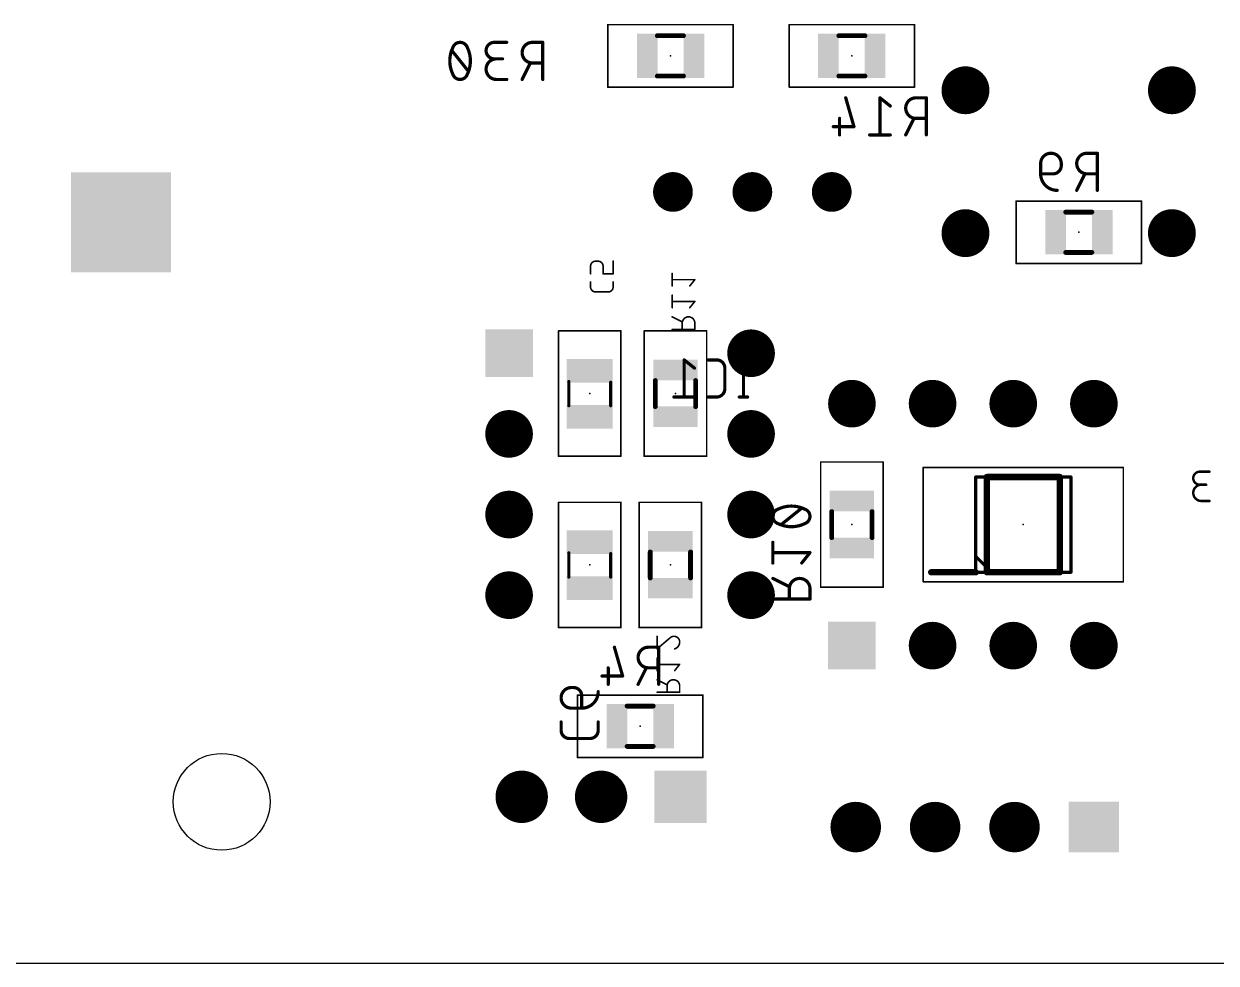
# Model space of a CAD drawing. Extents: x -2 to 136, y 0 to 100.
# Drawn here: x 51.24 to 88.78, y -0.16 to 29.42 of the extents above; entities that cross this region are included whole.
import ezdxf

# ---------------------------------------------------------------- set-up
doc = ezdxf.new("R2010")
doc.units = 0
for name, color, linetype in [('17', 110, 'CONTINUOUS'), ('20', 31, 'CONTINUOUS'), ('22', 253, 'CONTINUOUS'), ('24', 53, 'CONTINUOUS'), ('26', 253, 'CONTINUOUS'), ('40', 132, 'CONTINUOUS'), ('52', 253, 'CONTINUOUS')]:
    doc.layers.add(name, color=color, linetype=linetype)

# ---------------------------------------------------------------- blocks, each defined once
blk = doc.blocks.new('RECT')
blk.add_solid([(-0.5, -0.5), (0.5, -0.5), (-0.5, 0.5), (0.5, 0.5)])
blk = doc.blocks.new('SQUAREP')
blk.add_solid([(-0.5, -0.5), (0.5, -0.5), (-0.5, 0.5), (0.5, 0.5)])
blk = doc.blocks.new('ROUNDP')
at = {"const_width": 0.5}
blk.add_lwpolyline([(0, -0.25, 1), (0, 0.25, 1), (0, -0.25)], format="xyb", dxfattribs=at)

msp = doc.modelspace()

# ---------------------------------------------------------------- linework, layer by layer
at = {"layer": '20'}
msp.add_line((-2.0638, -0.1588), (135.87, -0.1588), dxfattribs=at)
msp.add_circle((57.4675, 4.9213), 1.524, dxfattribs=at)
at = {"layer": '22', "const_width": 0.2}
for points in [[(83.8588, 15.1525), (81.5588, 15.1525)], [(81.5588, 15.1525), (81.5588, 12.1525)], [(83.8588, 12.1525), (83.8588, 15.1525)], [(79.8088, 12.1525), (81.2088, 12.1525)], [(81.5588, 12.1525), (83.8588, 12.1525)]]:
    msp.add_lwpolyline(points, dxfattribs=at)
at = {"layer": '22', "const_width": 0.1}
for points in [[(81.5588, 15.2025, 1), (81.5588, 15.1025)], [(81.6088, 15.1525, 1), (81.5088, 15.1525)], [(83.9087, 15.1525, 1), (83.8088, 15.1525)], [(83.8588, 15.1025, 1), (83.8588, 15.2025)], [(79.8088, 12.2025, 1), (79.8088, 12.1025)], [(81.2088, 12.1025, 1), (81.2088, 12.2025)], [(81.5588, 12.2025, 1), (81.5588, 12.1025)], [(81.5088, 12.1525, 1), (81.6088, 12.1525)], [(83.8088, 12.1525, 1), (83.9087, 12.1525)], [(83.8588, 12.1025, 1), (83.8588, 12.2025)]]:
    msp.add_lwpolyline(points, format="xyb", dxfattribs=at)
at = {"layer": '24'}
for p in [(71.5962, 28.4163), (77.3113, 28.4163), (84.455, 22.86), (69.0563, 17.78), (71.755, 17.78), (77.3113, 13.6525), (82.7088, 13.6525), (69.0563, 12.3825), (71.5962, 12.3825), (70.6437, 7.3025)]:
    msp.add_point(p, dxfattribs=at)
at = {"layer": '26'}
for points, const_width in [([(64.7463, 28.6794, 0.1139), (64.649, 28.2575)], 0.1016), ([(64.7337, 28.5979, 1), (64.694, 28.5662)], 0.0508), ([(64.9735, 28.8417, 0.3205), (64.7463, 28.6794)], 0.1016), ([(64.7223, 28.6877, 1), (64.7703, 28.6712)], 0.0508), ([(64.7692, 28.6683, 1), (64.7235, 28.6906)], 0.0508), ([(65.2007, 28.6794, 0.3205), (64.9735, 28.8417)], 0.1016), ([(64.9735, 28.8671, 1), (64.9735, 28.8163)], 0.0508), ([(64.9735, 28.8163, 1), (64.9735, 28.8671)], 0.0508), ([(65.2981, 28.2575, 0.1139), (65.2007, 28.6794)], 0.1016), ([(65.2235, 28.6906, 1), (65.1779, 28.6683)], 0.0508), ([(65.1767, 28.6712, 1), (65.2247, 28.6877)], 0.0508), ([(66.0516, 28.8417, 1), (66.0516, 28.3224)], 0.1016), ([(66.0516, 28.8671, 1), (66.0516, 28.8163)], 0.0508), ([(66.0516, 28.8163, 1), (66.0516, 28.8671)], 0.0508), ([(66.4411, 28.8163, 1), (66.4411, 28.8671)], 0.0508), ([(67.2521, 28.8417, 1), (67.2521, 28.1926)], 0.1016), ([(67.2521, 28.8671, 1), (67.2521, 28.8163)], 0.0508), ([(67.2521, 28.8163, 1), (67.2521, 28.8671)], 0.0508), ([(67.6021, 28.8417, 1), (67.5513, 28.8417)], 0.0508), ([(67.5767, 28.8163, 1), (67.5767, 28.8671)], 0.0508), ([(64.649, 28.2575, 0.1139), (64.7463, 27.8356)], 0.1016), ([(64.6744, 28.2575, 1), (64.6236, 28.2575)], 0.0508), ([(64.6236, 28.2575, 1), (64.6744, 28.2575)], 0.0508), ([(65.2007, 27.8356, 0.1139), (65.2981, 28.2575)], 0.1016), ([(65.3235, 28.2575, 1), (65.2727, 28.2575)], 0.0508), ([(65.2727, 28.2575, 1), (65.3235, 28.2575)], 0.0508), ([(66.1165, 28.3224, 1), (66.1165, 27.6733)], 0.1016), ([(66.0516, 28.3478, 1), (66.0516, 28.297)], 0.0508), ([(66.0516, 28.297, 1), (66.0516, 28.3478)], 0.0508), ([(66.1165, 28.297, 1), (66.1165, 28.3478)], 0.0508), ([(66.3112, 28.297, 1), (66.3112, 28.3478)], 0.0508), ([(67.21, 28.1812, 1), (67.1645, 28.2039)], 0.0508), ([(67.2521, 28.218, 1), (67.2521, 28.1672)], 0.0508), ([(67.2521, 28.1672, 1), (67.2521, 28.218)], 0.0508), ([(67.5767, 28.1672, 1), (67.5767, 28.218)], 0.0508), ([(64.7463, 27.8356, 0.3205), (64.9735, 27.6733)], 0.1016), ([(64.7703, 27.8438, 1), (64.7223, 27.8273)], 0.0508), ([(64.7235, 27.8244, 1), (64.7692, 27.8467)], 0.0508), ([(64.9735, 27.6733, 0.3205), (65.2007, 27.8356)], 0.1016), ([(65.1779, 27.8467, 1), (65.2235, 27.8244)], 0.0508), ([(65.2247, 27.8273, 1), (65.1767, 27.8438)], 0.0508), ([(65.2133, 27.9171, 1), (65.253, 27.9488)], 0.0508), ([(64.9735, 27.6987, 1), (64.9735, 27.6479)], 0.0508), ([(64.9735, 27.6479, 1), (64.9735, 27.6987)], 0.0508), ([(66.1165, 27.6987, 1), (66.1165, 27.6479)], 0.0508), ([(66.1165, 27.6479, 1), (66.1165, 27.6987)], 0.0508), ([(66.4411, 27.6479, 1), (66.4411, 27.6987)], 0.0508), ([(66.9049, 27.6847, 1), (66.9503, 27.6619)], 0.0508), ([(67.5513, 27.6733, 1), (67.6021, 27.6733)], 0.0508), ([(77.1409, 27.1024, 1), (77.0921, 27.0885)], 0.0508), ([(78.2105, 27.1153, 1), (78.1787, 27.0756)], 0.0508), ([(78.22, 27.0954, 1), (78.1692, 27.0954)], 0.0508), ([(79.3302, 27.0954, 1), (79.3302, 26.4463)], 0.1016), ([(79.3302, 27.1209, 1), (79.3302, 27.07)], 0.0508), ([(79.3302, 27.07, 1), (79.3302, 27.1209)], 0.0508), ([(79.6802, 27.0954, 1), (79.6294, 27.0954)], 0.0508), ([(79.6548, 27.07, 1), (79.6548, 27.1209)], 0.0508), ([(78.5033, 26.816, 1), (78.535, 26.8556)], 0.0508), ([(76.9472, 26.4463, 1), (76.8964, 26.4463)], 0.0508), ([(79.288, 26.435, 1), (79.2426, 26.4577)], 0.0508), ([(79.3302, 26.4717, 1), (79.3302, 26.4209)], 0.0508), ([(79.3302, 26.4209, 1), (79.3302, 26.4717)], 0.0508), ([(79.6548, 26.4209, 1), (79.6548, 26.4717)], 0.0508), ([(76.7271, 26.2121, 1), (76.7271, 26.1613)], 0.0508), ([(76.8964, 25.9271, 1), (76.9472, 25.9271)], 0.0508), ([(77.3517, 26.1797, 1), (77.4006, 26.1937)], 0.0508), ([(77.3762, 26.1613, 1), (77.3762, 26.2121)], 0.0508), ([(77.87, 25.9525, 1), (77.87, 25.9017)], 0.0508), ([(78.1692, 25.9271, 1), (78.22, 25.9271)], 0.0508), ([(78.5192, 25.9017, 1), (78.5192, 25.9525)], 0.0508), ([(78.983, 25.9384, 1), (79.0284, 25.9157)], 0.0508), ([(79.6294, 25.9271, 1), (79.6802, 25.9271)], 0.0508), ([(83.9036, 25.0246, 1), (83.2545, 25.0246)], 0.1016), ([(84.7146, 25.3492, 1), (84.7146, 24.7001)], 0.1016), ([(84.7146, 25.3746, 1), (84.7146, 25.3238)], 0.0508), ([(84.7146, 25.3238, 1), (84.7146, 25.3746)], 0.0508), ([(85.0646, 25.3492, 1), (85.0138, 25.3492)], 0.0508), ([(85.0392, 25.3238, 1), (85.0392, 25.3746)], 0.0508), ([(83.2799, 25.0246, 1), (83.2291, 25.0246)], 0.0508), ([(83.2291, 25.0246, 1), (83.2799, 25.0246)], 0.0508), ([(83.6439, 24.7001, 0.4142), (83.9036, 24.9597)], 0.1016), ([(83.929, 25.0246, 1), (83.8782, 25.0246)], 0.0508), ([(83.8782, 25.0246, 1), (83.929, 25.0246)], 0.0508), ([(83.929, 24.9597, 1), (83.8782, 24.9597)], 0.0508), ([(83.8782, 24.9597, 1), (83.929, 24.9597)], 0.0508), ([(83.2545, 24.7255, 1), (83.2545, 24.6747)], 0.0508), ([(83.2545, 24.7001, 0.4142), (83.7737, 24.1808)], 0.1016), ([(83.2799, 24.7001, 1), (83.2291, 24.7001)], 0.0508), ([(83.2291, 24.7001, 1), (83.2799, 24.7001)], 0.0508), ([(83.6439, 24.7255, 1), (83.6439, 24.6747)], 0.0508), ([(83.6439, 24.6747, 1), (83.6439, 24.7255)], 0.0508), ([(84.6725, 24.6887, 1), (84.627, 24.7114)], 0.0508), ([(84.7146, 24.7255, 1), (84.7146, 24.6747)], 0.0508), ([(84.7146, 24.6747, 1), (84.7146, 24.7255)], 0.0508), ([(85.0392, 24.6747, 1), (85.0392, 24.7255)], 0.0508), ([(83.7737, 24.1554, 1), (83.7737, 24.2062)], 0.0508), ([(84.3674, 24.1922, 1), (84.4128, 24.1694)], 0.0508), ([(85.0138, 24.1808, 1), (85.0646, 24.1808)], 0.0508), ([(69.2397, 21.9488, 0.4142), (69.0816, 21.7908)], 0.0508), ([(69.0943, 21.7908, 1), (69.069, 21.7908)], 0.0254), ([(69.069, 21.7908, 1), (69.0943, 21.7908)], 0.0254), ([(69.2397, 21.9615, 1), (69.2397, 21.9361)], 0.0254), ([(69.2397, 21.9361, 1), (69.2397, 21.9615)], 0.0254), ([(69.4768, 21.7908, 0.4142), (69.3187, 21.9488)], 0.0508), ([(69.3187, 21.9615, 1), (69.3187, 21.9361)], 0.0254), ([(69.3187, 21.9361, 1), (69.3187, 21.9615)], 0.0254), ([(69.4895, 21.7908, 1), (69.4641, 21.7908)], 0.0254), ([(69.4641, 21.7908, 1), (69.4895, 21.7908)], 0.0254), ([(69.8055, 21.9488, 1), (69.7802, 21.9488)], 0.0254), ([(69.069, 21.5537, 1), (69.0943, 21.5537)], 0.0254), ([(69.4768, 21.5664, 1), (69.4768, 21.541)], 0.0254), ([(69.4641, 21.5537, 1), (69.4895, 21.5537)], 0.0254), ([(69.7802, 21.5537, 1), (69.8055, 21.5537)], 0.0254), ([(69.7929, 21.541, 1), (69.7929, 21.5664)], 0.0254), ([(71.6661, 21.5646, 1), (71.6407, 21.5646)], 0.0254), ([(69.0816, 21.1384, 0.4142), (69.2397, 20.9804)], 0.0508), ([(69.0943, 21.2965, 1), (69.069, 21.2965)], 0.0254), ([(69.0943, 21.1384, 1), (69.069, 21.1384)], 0.0254), ([(69.069, 21.1384, 1), (69.0943, 21.1384)], 0.0254), ([(69.6348, 20.9804, 0.4142), (69.7929, 21.1384)], 0.0508), ([(69.8055, 21.2965, 1), (69.7802, 21.2965)], 0.0254), ([(69.8055, 21.1384, 1), (69.7802, 21.1384)], 0.0254), ([(69.7802, 21.1384, 1), (69.8055, 21.1384)], 0.0254), ([(71.6534, 21.3797, 1), (71.6534, 21.3543)], 0.0254), ([(71.6407, 21.1695, 1), (71.6661, 21.1695)], 0.0254), ([(72.1966, 21.1774, 1), (72.2165, 21.1616)], 0.0254), ([(72.3745, 21.3591, 1), (72.3547, 21.375)], 0.0254), ([(72.3646, 21.3543, 1), (72.3646, 21.3797)], 0.0254), ([(69.2397, 20.9931, 1), (69.2397, 20.9677)], 0.0254), ([(69.2397, 20.9677, 1), (69.2397, 20.9931)], 0.0254), ([(69.6348, 20.9931, 1), (69.6348, 20.9677)], 0.0254), ([(69.6348, 20.9677, 1), (69.6348, 20.9931)], 0.0254), ([(71.6661, 20.8788, 1), (71.6407, 20.8788)], 0.0254), ([(71.6534, 20.6939, 1), (71.6534, 20.6685)], 0.0254), ([(72.3745, 20.6733, 1), (72.3547, 20.6892)], 0.0254), ([(72.3646, 20.6685, 1), (72.3646, 20.6939)], 0.0254), ([(71.6407, 20.4837, 1), (71.6661, 20.4837)], 0.0254), ([(72.1966, 20.4916, 1), (72.2165, 20.4758)], 0.0254), ([(71.6591, 20.2084, 1), (71.6477, 20.1857)], 0.0254), ([(72.3646, 19.9995, 1), (71.9695, 19.9995)], 0.0508), ([(71.9822, 19.9995, 1), (71.9568, 19.9995)], 0.0254), ([(71.9568, 19.9995, 1), (71.9822, 19.9995)], 0.0254), ([(71.9638, 20.0277, 1), (71.9752, 20.0504)], 0.0254), ([(72.3773, 19.9995, 1), (72.3519, 19.9995)], 0.0254), ([(72.3519, 19.9995, 1), (72.3773, 19.9995)], 0.0254), ([(71.6534, 19.8146, 1), (71.6534, 19.7892)], 0.0254), ([(71.9568, 19.8019, 1), (71.9822, 19.8019)], 0.0254), ([(72.3519, 19.8019, 1), (72.3773, 19.8019)], 0.0254), ([(72.3646, 19.7892, 1), (72.3646, 19.8146)], 0.0254), ([(72.046, 18.8603, 1), (72.0143, 18.8206)], 0.0508), ([(72.0556, 18.8405, 1), (72.0048, 18.8405)], 0.0508), ([(72.7913, 18.8659, 1), (72.7913, 18.815)], 0.0508), ([(73.3105, 18.5808, 0.4142), (73.0509, 18.8404)], 0.1016), ([(73.0509, 18.8658, 1), (73.0509, 18.815)], 0.0508), ([(73.0509, 18.815, 1), (73.0509, 18.8659)], 0.0508), ([(73.7672, 18.8659, 1), (73.7672, 18.815)], 0.0508), ([(73.9225, 18.8405, 1), (73.8717, 18.8405)], 0.0508), ([(74.0269, 18.815, 1), (74.0269, 18.8659)], 0.0508), ([(72.3389, 18.561, 1), (72.3706, 18.6006)], 0.0508), ([(73.3359, 18.5808, 1), (73.2851, 18.5808)], 0.0508), ([(73.2851, 18.5808, 1), (73.3359, 18.5808)], 0.0508), ([(71.7056, 17.6975, 1), (71.7056, 17.6467)], 0.0508), ([(72.0048, 17.6721, 1), (72.0556, 17.6721)], 0.0508), ([(72.3547, 17.6467, 1), (72.3547, 17.6975)], 0.0508), ([(72.7913, 17.6975, 1), (72.7913, 17.6467)], 0.0508), ([(73.0509, 17.6721, 0.4142), (73.3105, 17.9317)], 0.1016), ([(73.0509, 17.6975, 1), (73.0509, 17.6467)], 0.0508), ([(73.0509, 17.6467, 1), (73.0509, 17.6975)], 0.0508), ([(73.3359, 17.9317, 1), (73.2851, 17.9317)], 0.0508), ([(73.2851, 17.9317, 1), (73.3359, 17.9317)], 0.0508), ([(73.7672, 17.6975, 1), (73.7672, 17.6467)], 0.0508), ([(73.8717, 17.6721, 1), (73.9225, 17.6721)], 0.0508), ([(74.0269, 17.6467, 1), (74.0269, 17.6975)], 0.0508), ([(88.2646, 15.3207, 1), (88.2646, 14.9101)], 0.0762), ([(88.2646, 15.3397, 1), (88.2646, 15.3016)], 0.0381), ([(88.2646, 15.3016, 1), (88.2646, 15.3397)], 0.0381), ([(88.5726, 15.3016, 1), (88.5726, 15.3397)], 0.0381), ([(88.316, 14.9101, 1), (88.316, 14.3969)], 0.0762), ([(88.2646, 14.9291, 1), (88.2646, 14.891)], 0.0381), ([(88.2646, 14.891, 1), (88.2646, 14.9291)], 0.0381), ([(88.316, 14.891, 1), (88.316, 14.9291)], 0.0381), ([(88.4699, 14.891, 1), (88.4699, 14.9291)], 0.0381), ([(75.4063, 14.2367, 0.1139), (74.9843, 14.1393)], 0.1016), ([(75.4062, 14.2621, 1), (75.4063, 14.2113)], 0.0508), ([(75.8282, 14.1393, 0.1139), (75.4063, 14.2367)], 0.1016), ([(75.4063, 14.2113, 1), (75.4062, 14.2621)], 0.0508), ([(88.316, 14.4159, 1), (88.316, 14.3778)], 0.0381), ([(88.316, 14.3778, 1), (88.316, 14.4159)], 0.0381), ([(88.5726, 14.3778, 1), (88.5726, 14.4159)], 0.0381), ([(74.9843, 14.1393, 0.3205), (74.8221, 13.9121)], 0.1016), ([(74.8221, 13.9121, 0.3205), (74.9843, 13.685)], 0.1016), ([(74.8474, 13.9121, 1), (74.7967, 13.9121)], 0.0508), ([(74.7967, 13.9121, 1), (74.8474, 13.9121)], 0.0508), ([(74.9732, 14.1622, 1), (74.9955, 14.1165)], 0.0508), ([(74.9926, 14.1153, 1), (74.9761, 14.1634)], 0.0508), ([(75.7467, 14.152, 1), (75.7149, 14.1916)], 0.0508), ([(75.8364, 14.1634, 1), (75.8199, 14.1153)], 0.0508), ([(75.9905, 13.9121, 0.3205), (75.8282, 14.1393)], 0.1016), ([(75.8282, 13.685, 0.3205), (75.9905, 13.9121)], 0.1016), ([(75.817, 14.1165, 1), (75.8393, 14.1622)], 0.0508), ([(76.0159, 13.9121, 1), (75.9651, 13.9121)], 0.0508), ([(75.9651, 13.9121, 1), (76.0158, 13.9121)], 0.0508), ([(74.9843, 13.685, 0.1139), (75.4063, 13.5876)], 0.1016), ([(74.9955, 13.7078, 1), (74.9732, 13.6621)], 0.0508), ([(74.9761, 13.6609, 1), (74.9926, 13.709)], 0.0508), ([(75.0658, 13.6723, 1), (75.0976, 13.6327)], 0.0508), ([(75.4063, 13.613, 1), (75.4062, 13.5622)], 0.0508), ([(75.4063, 13.5876, 0.1139), (75.8282, 13.685)], 0.1016), ([(75.4063, 13.5622, 1), (75.4062, 13.613)], 0.0508), ([(75.8199, 13.709, 1), (75.8364, 13.6609)], 0.0508), ([(75.8393, 13.6621, 1), (75.817, 13.7078)], 0.0508), ([(74.8475, 13.0937, 1), (74.7966, 13.0937)], 0.0508), ([(74.8221, 12.7945, 1), (74.8221, 12.7437)], 0.0508), ([(76.0103, 12.7533, 1), (75.9706, 12.785)], 0.0508), ([(75.9905, 12.7437, 1), (75.9905, 12.7945)], 0.0508), ([(74.7966, 12.4446, 1), (74.8475, 12.4446)], 0.0508), ([(75.711, 12.4605, 1), (75.7506, 12.4287)], 0.0508), ([(74.8334, 11.9808, 1), (74.8107, 11.9354)], 0.0508), ([(75.9905, 11.6335, 1), (75.3413, 11.6335)], 0.1016), ([(75.3667, 11.6335, 1), (75.3159, 11.6335)], 0.0508), ([(75.3159, 11.6335, 1), (75.3667, 11.6335)], 0.0508), ([(75.33, 11.6757, 1), (75.3527, 11.7211)], 0.0508), ([(76.0159, 11.6335, 1), (75.9651, 11.6335)], 0.0508), ([(75.9651, 11.6335, 1), (76.0159, 11.6335)], 0.0508), ([(74.8221, 11.3344, 1), (74.8221, 11.2836)], 0.0508), ([(75.3159, 11.309, 1), (75.3667, 11.309)], 0.0508), ([(75.9651, 11.309, 1), (76.0159, 11.309)], 0.0508), ([(75.9905, 11.2836, 1), (75.9905, 11.3344)], 0.0508), ([(71.1898, 10.1346, 1), (71.1645, 10.1346)], 0.0254), ([(71.7105, 10.1346, 0.2052), (71.5723, 10.0753)], 0.0508), ([(71.8884, 9.9568, 0.4142), (71.7105, 10.1346)], 0.0508), ([(71.7105, 10.1473, 1), (71.7105, 10.1219)], 0.0254), ([(71.7106, 10.1219, 1), (71.7105, 10.1473)], 0.0254), ([(69.8571, 9.7987, 1), (69.8082, 9.7847)], 0.0508), ([(70.9034, 9.7917, 1), (70.9034, 9.1426)], 0.1016), ([(70.9034, 9.8171, 1), (70.9034, 9.7663)], 0.0508), ([(70.9034, 9.7663, 1), (70.9034, 9.8171)], 0.0508), ([(71.1689, 9.7492, 1), (71.1854, 9.7298)], 0.0254), ([(71.2534, 9.7917, 1), (71.2026, 9.7917)], 0.0508), ([(71.228, 9.7663, 1), (71.228, 9.8171)], 0.0508), ([(71.5631, 10.0841, 1), (71.5815, 10.0666)], 0.0254), ([(71.5805, 10.0657, 1), (71.564, 10.085)], 0.0254), ([(71.7303, 9.7395, 0.3252), (71.8884, 9.9568)], 0.0508), ([(71.7264, 9.7516, 1), (71.7342, 9.7274)], 0.0254), ([(71.901, 9.9568, 1), (71.8757, 9.9568)], 0.0254), ([(71.8757, 9.9568, 1), (71.901, 9.9568)], 0.0254), ([(71.1645, 9.7395, 1), (71.1898, 9.7395)], 0.0254), ([(71.1898, 9.4488, 1), (71.1645, 9.4488)], 0.0254), ([(69.6633, 9.1426, 1), (69.6125, 9.1426)], 0.0508), ([(70.8612, 9.1312, 1), (70.8158, 9.1539)], 0.0508), ([(70.9034, 9.168, 1), (70.9034, 9.1172)], 0.0508), ([(70.9034, 9.1172, 1), (70.9034, 9.168)], 0.0508), ([(71.1771, 9.2639, 1), (71.1771, 9.2385)], 0.0254), ([(71.1645, 9.0537, 1), (71.1898, 9.0537)], 0.0254), ([(71.228, 9.1172, 1), (71.228, 9.168)], 0.0508), ([(71.7204, 9.0616, 1), (71.7402, 9.0458)], 0.0254), ([(71.8983, 9.2433, 1), (71.8784, 9.2592)], 0.0254), ([(71.8884, 9.2385, 1), (71.8884, 9.2639)], 0.0254), ([(69.4432, 8.9083, 1), (69.4432, 8.8575)], 0.0508), ([(69.6125, 8.6233, 1), (69.6633, 8.6233)], 0.0508), ([(70.0679, 8.876, 1), (70.1167, 8.8899)], 0.0508), ([(70.0923, 8.8575, 1), (70.0923, 8.9083)], 0.0508), ([(70.5561, 8.6347, 1), (70.6016, 8.6119)], 0.0508), ([(71.1828, 8.7784, 1), (71.1715, 8.7557)], 0.0254), ([(71.2026, 8.6233, 1), (71.2534, 8.6233)], 0.0508), ([(71.8884, 8.5695, 1), (71.4932, 8.5695)], 0.0508), ([(68.4791, 8.5217, 1), (68.4791, 7.8726)], 0.1016), ([(68.4791, 8.5471, 1), (68.4791, 8.4963)], 0.0508), ([(68.4791, 8.4963, 1), (68.4791, 8.5471)], 0.0508), ([(68.8037, 8.2621, 0.4142), (68.544, 8.5217)], 0.1016), ([(68.544, 8.5471, 1), (68.544, 8.4963)], 0.0508), ([(68.544, 8.4963, 1), (68.544, 8.5471)], 0.0508), ([(68.8037, 7.8726, 0.4142), (69.323, 8.3919)], 0.1016), ([(68.8291, 8.2621, 1), (68.7783, 8.2621)], 0.0508), ([(68.7783, 8.2621, 1), (68.8291, 8.2621)], 0.0508), ([(69.3483, 8.3919, 1), (69.2976, 8.3919)], 0.0508), ([(71.1771, 8.3846, 1), (71.1771, 8.3592)], 0.0254), ([(71.5059, 8.5695, 1), (71.4805, 8.5695)], 0.0254), ([(71.4805, 8.5695, 1), (71.5059, 8.5695)], 0.0254), ([(71.4805, 8.3719, 1), (71.5059, 8.3719)], 0.0254), ([(71.4876, 8.5977, 1), (71.4989, 8.6204)], 0.0254), ([(71.901, 8.5695, 1), (71.8757, 8.5695)], 0.0254), ([(71.8757, 8.5695, 1), (71.901, 8.5695)], 0.0254), ([(71.8757, 8.3719, 1), (71.901, 8.3719)], 0.0254), ([(71.8884, 8.3592, 1), (71.8884, 8.3846)], 0.0254), ([(68.4791, 7.898, 1), (68.4791, 7.8472)], 0.0508), ([(68.4791, 7.8472, 1), (68.4791, 7.898)], 0.0508), ([(68.8037, 7.898, 1), (68.8037, 7.8472)], 0.0508), ([(68.7783, 7.8726, 1), (68.8291, 7.8726)], 0.0508), ([(68.8037, 7.8472, 1), (68.8037, 7.898)], 0.0508), ([(68.18, 7.4361, 1), (68.1291, 7.4361)], 0.0508), ([(68.18, 7.1764, 1), (68.1291, 7.1764)], 0.0508), ([(68.1291, 7.1764, 1), (68.18, 7.1764)], 0.0508), ([(68.1546, 7.1764, 0.4142), (68.4142, 6.9168)], 0.1016), ([(69.0633, 6.9168, 0.4142), (69.323, 7.1764)], 0.1016), ([(69.3484, 7.4361, 1), (69.2976, 7.4361)], 0.0508), ([(69.3483, 7.1764, 1), (69.2976, 7.1764)], 0.0508), ([(69.2976, 7.1764, 1), (69.3484, 7.1764)], 0.0508), ([(68.4142, 6.9422, 1), (68.4142, 6.8914)], 0.0508), ([(68.4142, 6.8914, 1), (68.4142, 6.9422)], 0.0508), ([(69.0633, 6.9422, 1), (69.0633, 6.8914)], 0.0508), ([(69.0633, 6.8914, 1), (69.0633, 6.9422)], 0.0508)]:
    msp.add_lwpolyline(points, format="xyb", dxfattribs=dict(at, const_width=const_width))
for points, const_width in [([(65.2332, 27.9329), (64.7139, 28.5821)], 0.1016), ([(66.4411, 28.8417), (66.0516, 28.8417)], 0.1016), ([(67.5767, 28.8417), (67.2521, 28.8417)], 0.1016), ([(67.5767, 27.6733), (67.5767, 28.8417)], 0.1016), ([(66.0516, 28.3224), (66.3112, 28.3224)], 0.1016), ([(66.9276, 27.6733), (67.1872, 28.1926)], 0.1016), ([(67.2521, 28.1926), (67.5767, 28.1926)], 0.1016), ([(66.4411, 27.6733), (66.1165, 27.6733)], 0.1016), ([(77.1165, 27.0954), (77.3762, 26.1867)], 0.1016), ([(78.5192, 26.8358), (78.1946, 27.0954)], 0.1016), ([(78.1946, 27.0954), (78.1946, 25.9271)], 0.1016), ([(79.6548, 27.0954), (79.3302, 27.0954)], 0.1016), ([(79.6548, 25.9271), (79.6548, 27.0954)], 0.1016), ([(76.9218, 26.4463), (76.9218, 25.9271)], 0.1016), ([(79.0057, 25.9271), (79.2653, 26.4463)], 0.1016), ([(79.3302, 26.4463), (79.6548, 26.4463)], 0.1016), ([(77.3762, 26.1867), (76.7271, 26.1867)], 0.1016), ([(78.5192, 25.9271), (77.87, 25.9271)], 0.1016), ([(85.0392, 25.3492), (84.7146, 25.3492)], 0.1016), ([(85.0392, 24.1808), (85.0392, 25.3492)], 0.1016), ([(83.2545, 25.0246), (83.2545, 24.7001)], 0.1016), ([(83.9036, 24.9597), (83.9036, 25.0246)], 0.1016), ([(83.2545, 24.7001), (83.6439, 24.7001)], 0.1016), ([(84.3901, 24.1808), (84.6497, 24.7001)], 0.1016), ([(84.7146, 24.7001), (85.0392, 24.7001)], 0.1016), ([(69.0816, 21.5537), (69.0816, 21.7908)], 0.0508), ([(69.2397, 21.9488), (69.3187, 21.9488)], 0.0508), ([(69.4768, 21.7908), (69.4768, 21.5537)], 0.0508), ([(69.7929, 21.5537), (69.7929, 21.9488)], 0.0508), ([(69.4768, 21.5537), (69.7929, 21.5537)], 0.0508), ([(71.6534, 21.1695), (71.6534, 21.5646)], 0.0508), ([(69.0816, 21.2965), (69.0816, 21.1384)], 0.0508), ([(69.7929, 21.1384), (69.7929, 21.2965)], 0.0508), ([(72.3646, 21.367), (71.6534, 21.367)], 0.0508), ([(72.2066, 21.1695), (72.3646, 21.367)], 0.0508), ([(69.2397, 20.9804), (69.6348, 20.9804)], 0.0508), ([(71.6534, 20.4837), (71.6534, 20.8788)], 0.0508), ([(72.3646, 20.6812), (71.6534, 20.6812)], 0.0508), ([(72.2066, 20.4837), (72.3646, 20.6812)], 0.0508), ([(71.6534, 20.1971), (71.9695, 20.039)], 0.0508), ([(71.9695, 19.9995), (71.9695, 19.8019)], 0.0508), ([(72.3646, 19.8019), (72.3646, 19.9995)], 0.0508), ([(71.6534, 19.8019), (72.3646, 19.8019)], 0.0508), ([(72.3547, 18.5808), (72.0302, 18.8405)], 0.1016), ([(72.0302, 18.8405), (72.0302, 17.6721)], 0.1016), ([(73.0509, 18.8405), (72.7913, 18.8405)], 0.1016), ([(74.0269, 18.8405), (73.7672, 18.8405)], 0.1016), ([(73.8971, 18.8405), (73.8971, 17.6721)], 0.1016), ([(73.3105, 17.9317), (73.3105, 18.5808)], 0.1016), ([(72.3547, 17.6721), (71.7056, 17.6721)], 0.1016), ([(72.7913, 17.6721), (73.0509, 17.6721)], 0.1016), ([(74.0269, 17.6721), (73.7672, 17.6721)], 0.1016), ([(88.5726, 15.3207), (88.2646, 15.3207)], 0.0762), ([(88.2646, 14.9101), (88.4699, 14.9101)], 0.0762), ([(88.5726, 14.3969), (88.316, 14.3969)], 0.0762), ([(75.0817, 13.6525), (75.7308, 14.1718)], 0.1016), ([(74.8221, 12.4446), (74.8221, 13.0937)], 0.1016), ([(75.9905, 12.7691), (74.8221, 12.7691)], 0.1016), ([(75.7308, 12.4446), (75.9905, 12.7691)], 0.1016), ([(74.8221, 11.9581), (75.3413, 11.6984)], 0.1016), ([(75.3413, 11.6335), (75.3413, 11.309)], 0.1016), ([(75.9905, 11.309), (75.9905, 11.6335)], 0.1016), ([(74.8221, 11.309), (75.9905, 11.309)], 0.1016), ([(71.1771, 9.7395), (71.1771, 10.1346)], 0.0508), ([(69.8327, 9.7917), (70.0923, 8.8829)], 0.1016), ([(71.228, 9.7917), (70.9034, 9.7917)], 0.1016), ([(71.5723, 10.0753), (71.1771, 9.7395)], 0.0508), ([(71.228, 8.6233), (71.228, 9.7917)], 0.1016), ([(71.1771, 9.0537), (71.1771, 9.4488)], 0.0508), ([(69.6379, 9.1426), (69.6379, 8.6233)], 0.1016), ([(70.5788, 8.6233), (70.8385, 9.1426)], 0.1016), ([(70.9034, 9.1426), (71.228, 9.1426)], 0.1016), ([(71.8884, 9.2512), (71.1771, 9.2512)], 0.0508), ([(71.7303, 9.0537), (71.8884, 9.2512)], 0.0508), ([(70.0923, 8.8829), (69.4432, 8.8829)], 0.1016), ([(71.1771, 8.7671), (71.4932, 8.609)], 0.0508), ([(68.544, 8.5217), (68.4791, 8.5217)], 0.1016), ([(68.8037, 7.8726), (68.8037, 8.2621)], 0.1016), ([(71.1771, 8.3719), (71.8884, 8.3719)], 0.0508), ([(71.4932, 8.5695), (71.4932, 8.3719)], 0.0508), ([(71.8884, 8.3719), (71.8884, 8.5695)], 0.0508), ([(68.4791, 7.8726), (68.8037, 7.8726)], 0.1016), ([(68.1546, 7.4361), (68.1546, 7.1764)], 0.1016), ([(69.323, 7.1764), (69.323, 7.4361)], 0.1016), ([(68.4142, 6.9168), (69.0633, 6.9168)], 0.1016)]:
    msp.add_lwpolyline(points, dxfattribs=dict(at, const_width=const_width))
at = {"layer": '40', "const_width": 0.0508}
for points in [[(73.5692, 29.3993), (69.6232, 29.3993)], [(69.6232, 29.3993), (69.6232, 27.4333)], [(73.5692, 27.4333), (73.5692, 29.3993)], [(79.2843, 29.3993), (75.3383, 29.3993)], [(75.3383, 29.3993), (75.3383, 27.4333)], [(79.2843, 27.4333), (79.2843, 29.3993)], [(69.6232, 27.4333), (73.5692, 27.4333)], [(75.3383, 27.4333), (79.2843, 27.4333)], [(86.428, 23.843), (82.482, 23.843)], [(82.482, 23.843), (82.482, 21.877)], [(86.428, 21.877), (86.428, 23.843)], [(82.482, 21.877), (86.428, 21.877)], [(68.0733, 19.753), (68.0733, 15.807)], [(70.0393, 19.753), (68.0733, 19.753)], [(70.0393, 15.807), (70.0393, 19.753)], [(70.772, 19.753), (70.772, 15.807)], [(72.738, 19.753), (70.772, 19.753)], [(72.738, 15.807), (72.738, 19.753)], [(68.0733, 15.807), (70.0393, 15.807)], [(70.772, 15.807), (72.738, 15.807)], [(76.3282, 15.6255), (76.3282, 11.6795)], [(78.2943, 15.6255), (76.3282, 15.6255)], [(78.2943, 11.6795), (78.2943, 15.6255)], [(68.0733, 14.3555), (68.0733, 10.4095)], [(70.0393, 14.3555), (68.0733, 14.3555)], [(70.0393, 10.4095), (70.0393, 14.3555)], [(70.6133, 14.3555), (70.6133, 10.4095)], [(72.5793, 14.3555), (70.6133, 14.3555)], [(72.5793, 10.4095), (72.5793, 14.3555)], [(76.3282, 11.6795), (78.2943, 11.6795)], [(68.0733, 10.4095), (70.0393, 10.4095)], [(70.6133, 10.4095), (72.5793, 10.4095)], [(72.6168, 8.2855), (68.6707, 8.2855)], [(68.6707, 8.2855), (68.6707, 6.3195)], [(72.6168, 6.3195), (72.6168, 8.2855)], [(68.6707, 6.3195), (72.6168, 6.3195)]]:
    msp.add_lwpolyline(points, dxfattribs=at)
at = {"layer": '40', "const_width": 0.0254}
for points in [[(69.6232, 29.412, 1), (69.6232, 29.3866)], [(69.6359, 29.3993, 1), (69.6106, 29.3993)], [(73.5819, 29.3993, 1), (73.5566, 29.3993)], [(73.5692, 29.3866, 1), (73.5692, 29.412)], [(75.3383, 29.412, 1), (75.3383, 29.3866)], [(75.3509, 29.3993, 1), (75.3256, 29.3993)], [(79.2969, 29.3993, 1), (79.2716, 29.3993)], [(79.2843, 29.3866, 1), (79.2843, 29.412)], [(69.6232, 27.4459, 1), (69.6232, 27.4206)], [(69.6106, 27.4333, 1), (69.6359, 27.4333)], [(73.5566, 27.4333, 1), (73.5819, 27.4333)], [(73.5692, 27.4206, 1), (73.5692, 27.4459)], [(75.3256, 27.4333, 1), (75.3509, 27.4333)], [(75.3383, 27.4459, 1), (75.3383, 27.4206)], [(79.2716, 27.4333, 1), (79.2969, 27.4333)], [(79.2843, 27.4206, 1), (79.2843, 27.4459)], [(82.482, 23.8557, 1), (82.482, 23.8303)], [(82.4947, 23.843, 1), (82.4693, 23.843)], [(86.4407, 23.843, 1), (86.4153, 23.843)], [(86.428, 23.8303, 1), (86.428, 23.8557)], [(82.482, 21.8897, 1), (82.482, 21.8643)], [(82.4693, 21.877, 1), (82.4947, 21.877)], [(86.4153, 21.877, 1), (86.4407, 21.877)], [(86.428, 21.8643, 1), (86.428, 21.8897)], [(68.0733, 19.7657, 1), (68.0733, 19.7403)], [(68.0859, 19.753, 1), (68.0606, 19.753)], [(70.052, 19.753, 1), (70.0266, 19.753)], [(70.0393, 19.7403, 1), (70.0393, 19.7657)], [(70.7847, 19.753, 1), (70.7593, 19.753)], [(70.772, 19.7657, 1), (70.772, 19.7403)], [(72.7507, 19.753, 1), (72.7253, 19.753)], [(72.738, 19.7403, 1), (72.738, 19.7657)], [(68.0733, 15.8197, 1), (68.0733, 15.7943)], [(68.0606, 15.807, 1), (68.0859, 15.807)], [(70.0266, 15.807, 1), (70.052, 15.807)], [(70.0393, 15.7943, 1), (70.0393, 15.8197)], [(70.772, 15.8197, 1), (70.772, 15.7943)], [(70.7593, 15.807, 1), (70.7847, 15.807)], [(72.7253, 15.807, 1), (72.7507, 15.807)], [(72.738, 15.7943, 1), (72.738, 15.8197)], [(76.3282, 15.6382, 1), (76.3282, 15.6128)], [(76.3409, 15.6255, 1), (76.3156, 15.6255)], [(78.307, 15.6255, 1), (78.2816, 15.6255)], [(78.2943, 15.6128, 1), (78.2943, 15.6382)], [(68.0859, 14.3555, 1), (68.0606, 14.3555)], [(68.0733, 14.3682, 1), (68.0733, 14.3428)], [(70.052, 14.3555, 1), (70.0266, 14.3555)], [(70.0393, 14.3428, 1), (70.0393, 14.3682)], [(70.626, 14.3555, 1), (70.6006, 14.3555)], [(70.6133, 14.3682, 1), (70.6133, 14.3428)], [(72.5919, 14.3555, 1), (72.5666, 14.3555)], [(72.5793, 14.3428, 1), (72.5793, 14.3682)], [(76.3282, 11.6922, 1), (76.3282, 11.6668)], [(76.3156, 11.6795, 1), (76.3409, 11.6795)], [(78.2816, 11.6795, 1), (78.307, 11.6795)], [(78.2943, 11.6668, 1), (78.2943, 11.6922)], [(68.0733, 10.4222, 1), (68.0733, 10.3968)], [(68.0606, 10.4095, 1), (68.0859, 10.4095)], [(70.0266, 10.4095, 1), (70.052, 10.4095)], [(70.0393, 10.3968, 1), (70.0393, 10.4222)], [(70.6133, 10.4222, 1), (70.6133, 10.3968)], [(70.6006, 10.4095, 1), (70.626, 10.4095)], [(72.5666, 10.4095, 1), (72.5919, 10.4095)], [(72.5793, 10.3968, 1), (72.5793, 10.4222)], [(68.6707, 8.2982, 1), (68.6707, 8.2728)], [(68.6834, 8.2855, 1), (68.6581, 8.2855)], [(72.6295, 8.2855, 1), (72.6041, 8.2855)], [(72.6168, 8.2728, 1), (72.6168, 8.2982)], [(68.6707, 6.3322, 1), (68.6707, 6.3068)], [(68.6581, 6.3195, 1), (68.6834, 6.3195)], [(72.6041, 6.3195, 1), (72.6295, 6.3195)], [(72.6168, 6.3068, 1), (72.6168, 6.3322)]]:
    msp.add_lwpolyline(points, format="xyb", dxfattribs=at)
at = {"layer": '52'}
for points, const_width in [([(72.0063, 29.0513), (71.1863, 29.0513)], 0.1524), ([(76.9013, 29.0513), (77.7212, 29.0513)], 0.1524), ([(72.0063, 27.7813), (71.1863, 27.7813)], 0.1524), ([(76.9013, 27.7813), (77.7212, 27.7813)], 0.1524), ([(84.865, 23.495), (84.045, 23.495)], 0.1524), ([(84.865, 22.225), (84.045, 22.225)], 0.1524), ([(68.3963, 18.161), (68.3963, 17.399)], 0.1016), ([(69.7163, 18.136), (69.7163, 17.399)], 0.1016), ([(71.12, 18.19), (71.12, 17.37)], 0.1524), ([(72.39, 18.19), (72.39, 17.37)], 0.1524), ([(85.8588, 15.4525), (79.5588, 15.4525)], 0.05), ([(79.5588, 15.4525), (79.5588, 11.8525)], 0.05), ([(85.8588, 11.8525), (85.8588, 15.4525)], 0.05), ([(84.2088, 15.1525), (81.2088, 15.1525)], 0.1), ([(81.2088, 15.1525), (81.2088, 12.1525)], 0.1), ([(84.2088, 12.1525), (84.2088, 15.1525)], 0.1), ([(76.6763, 14.0625), (76.6763, 13.2425)], 0.1524), ([(77.9463, 14.0625), (77.9463, 13.2425)], 0.1524), ([(68.3963, 12.7635), (68.3963, 12.0015)], 0.1016), ([(69.7163, 12.7385), (69.7163, 12.0015)], 0.1016), ([(70.9613, 12.7925), (70.9613, 11.9725)], 0.1524), ([(72.2313, 12.7925), (72.2313, 11.9725)], 0.1524), ([(81.2088, 12.6525), (81.7088, 12.1525)], 0.1), ([(81.2088, 12.1525), (84.2088, 12.1525)], 0.1), ([(79.5588, 11.8525), (85.8588, 11.8525)], 0.05), ([(71.0538, 7.9375), (70.2338, 7.9375)], 0.1524), ([(71.0538, 6.6675), (70.2338, 6.6675)], 0.1524)]:
    msp.add_lwpolyline(points, dxfattribs=dict(at, const_width=const_width))
for points, const_width in [([(71.1863, 29.0894, 1), (71.1863, 29.0132)], 0.0762), ([(72.0063, 29.0132, 1), (72.0063, 29.0894)], 0.0762), ([(76.9013, 29.0894, 1), (76.9013, 29.0132)], 0.0762), ([(77.7212, 29.0132, 1), (77.7212, 29.0894)], 0.0762), ([(71.1863, 27.8194, 1), (71.1863, 27.7431)], 0.0762), ([(72.0063, 27.7431, 1), (72.0063, 27.8194)], 0.0762), ([(76.9013, 27.8194, 1), (76.9013, 27.7431)], 0.0762), ([(77.7212, 27.7431, 1), (77.7212, 27.8194)], 0.0762), ([(84.045, 23.5331, 1), (84.045, 23.4569)], 0.0762), ([(84.865, 23.4569, 1), (84.865, 23.5331)], 0.0762), ([(84.045, 22.2631, 1), (84.045, 22.1869)], 0.0762), ([(84.865, 22.1869, 1), (84.865, 22.2631)], 0.0762), ([(68.4217, 18.161, 1), (68.3709, 18.161)], 0.0508), ([(69.7417, 18.136, 1), (69.6908, 18.136)], 0.0508), ([(71.1581, 18.19, 1), (71.0819, 18.19)], 0.0762), ([(72.4281, 18.19, 1), (72.3519, 18.19)], 0.0762), ([(68.3709, 17.399, 1), (68.4217, 17.399)], 0.0508), ([(69.6908, 17.399, 1), (69.7417, 17.399)], 0.0508), ([(71.0819, 17.37, 1), (71.1581, 17.37)], 0.0762), ([(72.3519, 17.37, 1), (72.4281, 17.37)], 0.0762), ([(79.5588, 15.465, 1), (79.5588, 15.44)], 0.025), ([(79.5713, 15.4525, 1), (79.5463, 15.4525)], 0.025), ([(85.8713, 15.4525, 1), (85.8462, 15.4525)], 0.025), ([(85.8588, 15.44, 1), (85.8588, 15.465)], 0.025), ([(81.2088, 15.1775, 1), (81.2088, 15.1275)], 0.05), ([(81.2338, 15.1525, 1), (81.1838, 15.1525)], 0.05), ([(84.2338, 15.1525, 1), (84.1838, 15.1525)], 0.05), ([(84.2088, 15.1275, 1), (84.2088, 15.1775)], 0.05), ([(76.7144, 14.0625, 1), (76.6382, 14.0625)], 0.0762), ([(77.9844, 14.0625, 1), (77.9082, 14.0625)], 0.0762), ([(76.6382, 13.2425, 1), (76.7144, 13.2425)], 0.0762), ([(77.9082, 13.2425, 1), (77.9844, 13.2425)], 0.0762), ([(68.4217, 12.7635, 1), (68.3709, 12.7635)], 0.0508), ([(69.7417, 12.7385, 1), (69.6908, 12.7385)], 0.0508), ([(70.9994, 12.7925, 1), (70.9232, 12.7925)], 0.0762), ([(72.2694, 12.7925, 1), (72.1932, 12.7925)], 0.0762), ([(81.2264, 12.6702, 1), (81.1911, 12.6348)], 0.05), ([(68.3709, 12.0015, 1), (68.4217, 12.0015)], 0.0508), ([(69.6908, 12.0015, 1), (69.7417, 12.0015)], 0.0508), ([(81.2088, 12.1775, 1), (81.2088, 12.1275)], 0.05), ([(81.1838, 12.1525, 1), (81.2338, 12.1525)], 0.05), ([(81.6911, 12.1348, 1), (81.7264, 12.1702)], 0.05), ([(84.1838, 12.1525, 1), (84.2338, 12.1525)], 0.05), ([(84.2088, 12.1275, 1), (84.2088, 12.1775)], 0.05), ([(70.9232, 11.9725, 1), (70.9994, 11.9725)], 0.0762), ([(72.1932, 11.9725, 1), (72.2694, 11.9725)], 0.0762), ([(79.5588, 11.865, 1), (79.5588, 11.84)], 0.025), ([(79.5463, 11.8525, 1), (79.5713, 11.8525)], 0.025), ([(85.8462, 11.8525, 1), (85.8713, 11.8525)], 0.025), ([(85.8588, 11.84, 1), (85.8588, 11.865)], 0.025), ([(70.2338, 7.9756, 1), (70.2338, 7.8994)], 0.0762), ([(71.0538, 7.8994, 1), (71.0538, 7.9756)], 0.0762), ([(70.2338, 6.7056, 1), (70.2338, 6.6294)], 0.0762), ([(71.0538, 6.6294, 1), (71.0538, 6.7056)], 0.0762)]:
    msp.add_lwpolyline(points, format="xyb", dxfattribs=dict(at, const_width=const_width))

# ---------------------------------------------------------------- block references
at = {"layer": '17'}
for name, p, xscale, yscale in [('ROUNDP', (80.8875, 27.3325), 1.508, 1.508), ('ROUNDP', (80.8875, 27.3325), 1.508, 1.508), ('ROUNDP', (87.3875, 27.3325), 1.508, 1.508), ('ROUNDP', (87.3875, 27.3325), 1.508, 1.508), ('ROUNDP', (71.6763, 24.13), 1.251, 1.251), ('ROUNDP', (71.6763, 24.13), 1.251, 1.251), ('ROUNDP', (74.1763, 24.13), 1.251, 1.251), ('ROUNDP', (74.1763, 24.13), 1.251, 1.251), ('ROUNDP', (76.6763, 24.13), 1.251, 1.251), ('ROUNDP', (76.6763, 24.13), 1.251, 1.251), ('ROUNDP', (80.8875, 22.8325), 1.508, 1.508), ('ROUNDP', (80.8875, 22.8325), 1.508, 1.508), ('ROUNDP', (87.3875, 22.8325), 1.508, 1.508), ('ROUNDP', (87.3875, 22.8325), 1.508, 1.508), ('SQUAREP', (66.5162, 19.05), 1.5, 1.5), ('SQUAREP', (66.5162, 19.05), 1.5, 1.5), ('ROUNDP', (74.1363, 19.05), 1.5, 1.5), ('ROUNDP', (74.1363, 19.05), 1.5, 1.5), ('ROUNDP', (66.5162, 16.51), 1.5, 1.5), ('ROUNDP', (66.5162, 16.51), 1.5, 1.5), ('ROUNDP', (74.1363, 16.51), 1.5, 1.5), ('ROUNDP', (74.1363, 16.51), 1.5, 1.5), ('ROUNDP', (66.5162, 13.97), 1.5, 1.5), ('ROUNDP', (66.5162, 13.97), 1.5, 1.5), ('ROUNDP', (74.1363, 13.97), 1.5, 1.5), ('ROUNDP', (74.1363, 13.97), 1.5, 1.5), ('ROUNDP', (66.5162, 11.43), 1.5, 1.5), ('ROUNDP', (66.5162, 11.43), 1.5, 1.5), ('ROUNDP', (74.1363, 11.43), 1.5, 1.5), ('ROUNDP', (74.1363, 11.43), 1.5, 1.5)]:
    msp.add_blockref(name, p, dxfattribs=dict(at, xscale=xscale, yscale=yscale))
for name, p, xscale, yscale, rotation in [('SQUAREP', (54.2925, 23.1775), 3.15, 3.15, 180), ('SQUAREP', (54.2925, 23.1775), 3.15, 3.15, 180), ('ROUNDP', (77.3113, 17.4625), 1.4986, 1.4986, 90), ('ROUNDP', (77.3113, 17.4625), 1.4986, 1.4986, 90), ('ROUNDP', (79.8513, 17.4625), 1.4986, 1.4986, 90), ('ROUNDP', (79.8513, 17.4625), 1.4986, 1.4986, 90), ('ROUNDP', (82.3912, 17.4625), 1.4986, 1.4986, 90), ('ROUNDP', (82.3912, 17.4625), 1.4986, 1.4986, 90), ('ROUNDP', (84.9313, 17.4625), 1.4986, 1.4986, 90), ('ROUNDP', (84.9313, 17.4625), 1.4986, 1.4986, 90), ('SQUAREP', (77.3113, 9.8425), 1.4986, 1.4986, 90), ('SQUAREP', (77.3113, 9.8425), 1.4986, 1.4986, 90), ('ROUNDP', (79.8513, 9.8425), 1.4986, 1.4986, 90), ('ROUNDP', (79.8513, 9.8425), 1.4986, 1.4986, 90), ('ROUNDP', (82.3912, 9.8425), 1.4986, 1.4986, 90), ('ROUNDP', (82.3912, 9.8425), 1.4986, 1.4986, 90), ('ROUNDP', (84.9313, 9.8425), 1.4986, 1.4986, 90), ('ROUNDP', (84.9313, 9.8425), 1.4986, 1.4986, 90), ('ROUNDP', (66.9138, 5.08), 1.65, 1.65, 180), ('ROUNDP', (66.9138, 5.08), 1.65, 1.65, 180), ('ROUNDP', (69.4138, 5.08), 1.65, 1.65, 180), ('ROUNDP', (69.4138, 5.08), 1.65, 1.65, 180), ('SQUAREP', (71.9138, 5.08), 1.65, 1.65, 180), ('SQUAREP', (71.9138, 5.08), 1.65, 1.65, 180), ('ROUNDP', (77.4313, 4.1275), 1.59, 1.59, 180), ('ROUNDP', (77.4313, 4.1275), 1.59, 1.59, 180), ('ROUNDP', (79.9313, 4.1275), 1.59, 1.59, 180), ('ROUNDP', (79.9313, 4.1275), 1.59, 1.59, 180), ('ROUNDP', (82.4313, 4.1275), 1.59, 1.59, 180), ('ROUNDP', (82.4313, 4.1275), 1.59, 1.59, 180), ('SQUAREP', (84.9313, 4.1275), 1.59, 1.59, 180), ('SQUAREP', (84.9313, 4.1275), 1.59, 1.59, 180)]:
    msp.add_blockref(name, p, dxfattribs=dict(at, xscale=xscale, yscale=yscale, rotation=rotation))
at = {"layer": '52'}
for p, xscale, yscale, rotation in [((70.8649, 28.4178), 0.65, 1.4, 180), ((72.3381, 28.4178), 0.65, 1.4, 180), ((83.7236, 22.8615), 0.65, 1.4, 180), ((85.1968, 22.8615), 0.65, 1.4, 180), ((69.0551, 18.4972), 0.7501, 1.4501, 270), ((71.7535, 18.5218), 0.65, 1.4, 270), ((69.0551, 17.0494), 0.7501, 1.4501, 270), ((71.7535, 17.0486), 0.65, 1.4, 270), ((77.3098, 14.3943), 0.65, 1.4, 270), ((69.0551, 13.0997), 0.7501, 1.4501, 270), ((71.5948, 13.1243), 0.65, 1.4, 270), ((77.3098, 12.9211), 0.65, 1.4, 270), ((69.0551, 11.6519), 0.7501, 1.4501, 270), ((71.5948, 11.6511), 0.65, 1.4, 270), ((69.9124, 7.304), 0.65, 1.4, 180), ((71.3856, 7.304), 0.65, 1.4, 180)]:
    msp.add_blockref('RECT', p, dxfattribs=dict(at, xscale=xscale, yscale=yscale, rotation=rotation))
at = {"layer": '52', "xscale": 0.65, "yscale": 1.4}
for p in [(76.5695, 28.4148), (78.0427, 28.4148)]:
    msp.add_blockref('RECT', p, dxfattribs=at)

doc.saveas('drawing.dxf')
